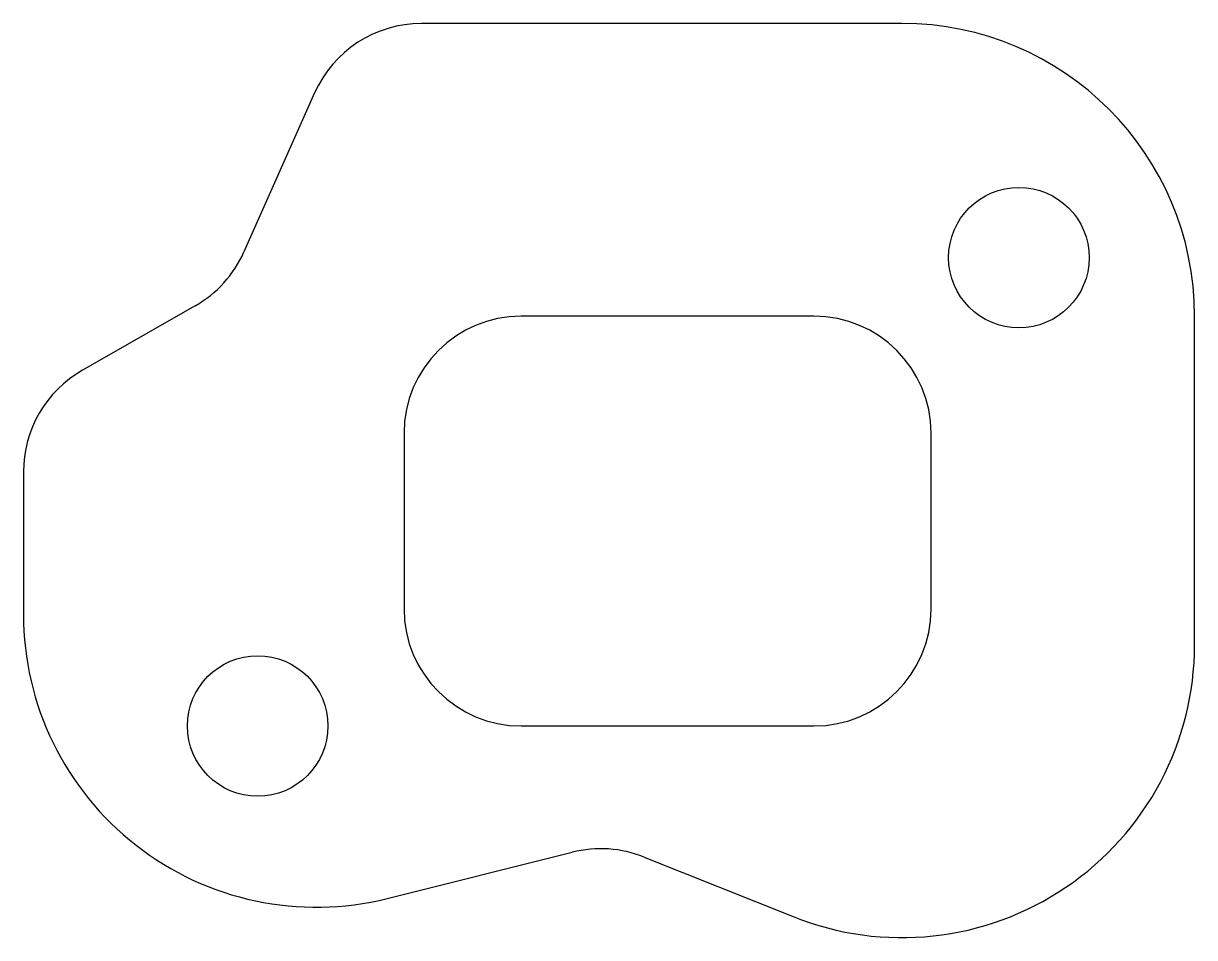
# Model space of a CAD drawing. Header units: millimetres. Extents: x -61 to 66, y -7 to 8.
# Drawn here: x -61 to -41, y -7.11 to 8.5 of the extents above.
import ezdxf

# ---------------------------------------------------------------- set-up
doc = ezdxf.new("R2010")
doc.units = ezdxf.units.MM

msp = doc.modelspace()

# ---------------------------------------------------------------- linework, layer by layer
for p, q in [((-46, 8.5), (-54.2, 8.5)), ((-56.028, 7.312), (-57.234, 4.599)), ((-58.069, 3.675), (-59.992, 2.576)), ((-47.5, 3.5), (-52.5, 3.5)), ((-41, -2.115), (-41, 3.5)), ((-54.5, 1.5), (-54.5, -1.5)), ((-45.5, -1.5), (-45.5, 1.5)), ((-61, 0.839), (-61, -1.596)), ((-52.5, -3.5), (-47.5, -3.5)), ((-54.787, -6.447), (-51.627, -5.657)), ((-50.4, -5.74), (-47.857, -6.757))]:
    msp.add_line(p, q)
for centre in [(-44, 4.5), (-57, -3.5)]:
    msp.add_circle(centre, 1.2)
for centre, radius, start, end in [((-54.2, 6.5), 2, 90, 156.0375), ((-46, 3.5), 5, 0, 90), ((-59.061, 5.411), 2, 299.7449, 336.0375), ((-52.5, 1.5), 2, 90, 180), ((-47.5, 1.5), 2, 0, 90), ((-59, 0.839), 2, 119.7449, 180), ((-56, -1.596), 5, 180, 284.0362), ((-52.5, -1.5), 2, 180, 270), ((-47.5, -1.5), 2, 270, 360), ((-46, -2.115), 5, 248.1986, 0), ((-51.142, -7.597), 2, 68.1986, 104.0362), ((-47.114, -4.9), 2, 248.1985894, 248.1985912)]:
    msp.add_arc(centre, radius, start, end)

doc.saveas('drawing.dxf')
